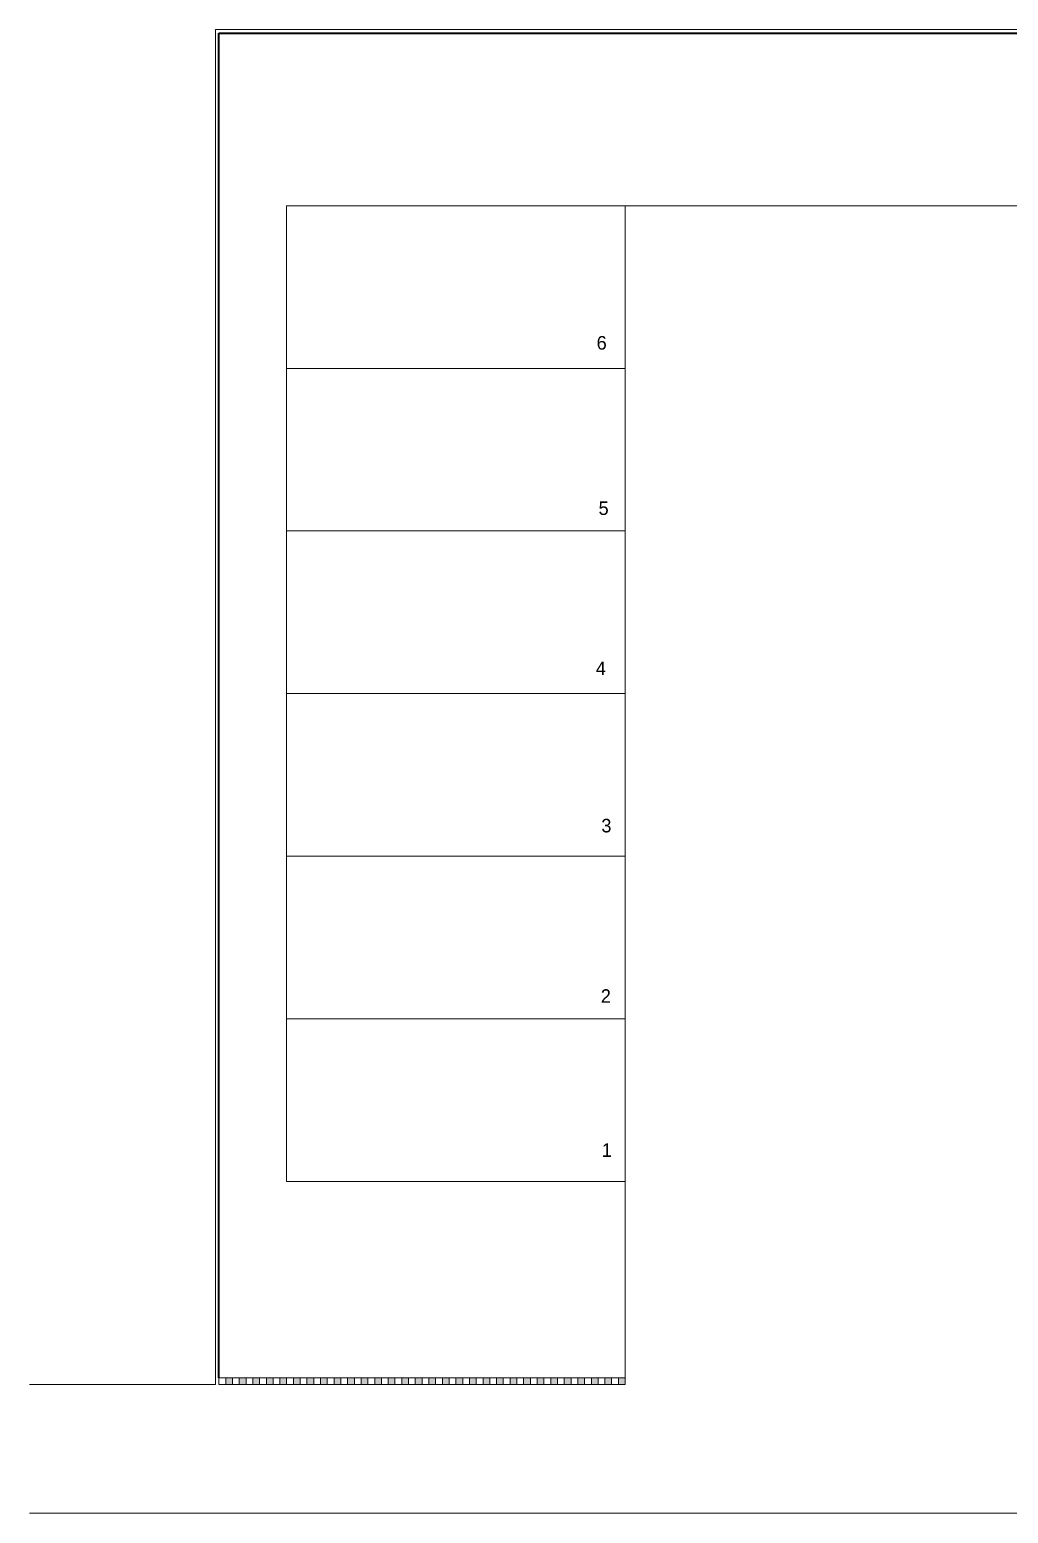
# Model space of a CAD drawing. Header units: millimetres. Extents: x 112 to 218, y 132 to 192.
# Drawn here: x 112.09 to 126.54, y 170.1 to 192 of the extents above; entities that cross this region are included whole.
import ezdxf

# ---------------------------------------------------------------- set-up
doc = ezdxf.new("R2010")
doc.units = ezdxf.units.MM
for name, color, linetype, lineweight in [('Colindancia', 7, 'Continuous', 9), ('Ejes', 1, 'Continuous', 13), ('Muros', 5, 'Continuous', 35), ('PISOS', 3, 'Continuous', 13)]:
    doc.layers.add(name, color=color, linetype=linetype, lineweight=lineweight)
doc.styles.get("Standard").update_dxf_attribs({"font": 'stylu.ttf'})

msp = doc.modelspace()

# ---------------------------------------------------------------- hatches: boundary and pattern name
at = {"layer": 'Ejes'}
h = msp.add_hatch(color=256, dxfattribs=at)
h.dxf.hatch_style = 1
h.paths.add_polyline_path([(119.286, 172.101), (119.186, 172.101), (119.186, 172.001), (119.286, 172.001)])
h.paths.add_polyline_path([(119.086, 172.101), (118.986, 172.101), (118.986, 172.001), (119.086, 172.001)])
h.paths.add_polyline_path([(118.886, 172.101), (118.786, 172.101), (118.786, 172.001), (118.886, 172.001)])
h.paths.add_polyline_path([(118.686, 172.101), (118.586, 172.101), (118.586, 172.001), (118.686, 172.001)])
h.paths.add_polyline_path([(118.486, 172.101), (118.386, 172.101), (118.386, 172.001), (118.486, 172.001)])
h.paths.add_polyline_path([(118.286, 172.101), (118.186, 172.101), (118.186, 172.001), (118.286, 172.001)])
h.paths.add_polyline_path([(118.086, 172.101), (117.986, 172.101), (117.986, 172.001), (118.086, 172.001)])
h.paths.add_polyline_path([(117.886, 172.101), (117.786, 172.101), (117.786, 172.001), (117.886, 172.001)])
h.paths.add_polyline_path([(117.686, 172.101), (117.586, 172.101), (117.586, 172.001), (117.686, 172.001)])
h.paths.add_polyline_path([(117.486, 172.101), (117.386, 172.101), (117.386, 172.001), (117.486, 172.001)])
h.paths.add_polyline_path([(117.286, 172.101), (117.186, 172.101), (117.186, 172.001), (117.286, 172.001)])
h.paths.add_polyline_path([(117.086, 172.101), (116.986, 172.101), (116.986, 172.001), (117.086, 172.001)])
h.paths.add_polyline_path([(116.886, 172.101), (116.786, 172.101), (116.786, 172.001), (116.886, 172.001)])
h.paths.add_polyline_path([(116.686, 172.101), (116.586, 172.101), (116.586, 172.001), (116.686, 172.001)])
h.paths.add_polyline_path([(116.486, 172.101), (116.386, 172.101), (116.386, 172.001), (116.486, 172.001)])
h.paths.add_polyline_path([(116.286, 172.101), (116.186, 172.101), (116.186, 172.001), (116.286, 172.001)])
h.paths.add_polyline_path([(116.086, 172.101), (115.986, 172.101), (115.986, 172.001), (116.086, 172.001)])
h.paths.add_polyline_path([(115.886, 172.101), (115.786, 172.101), (115.786, 172.001), (115.886, 172.001)])
h.paths.add_polyline_path([(115.686, 172.101), (115.586, 172.101), (115.586, 172.001), (115.686, 172.001)])
h.paths.add_polyline_path([(115.486, 172.101), (115.386, 172.101), (115.386, 172.001), (115.486, 172.001)])
h.paths.add_polyline_path([(115.286, 172.101), (115.186, 172.101), (115.186, 172.001), (115.286, 172.001)])
h.paths.add_polyline_path([(115.086, 172.101), (114.986, 172.101), (114.986, 172.001), (115.086, 172.001)])
h = msp.add_hatch(color=256, dxfattribs=at)
h.dxf.hatch_style = 1
h.paths.add_polyline_path([(120.886, 172.101), (120.786, 172.101), (120.786, 172.001), (120.886, 172.001)])
h.paths.add_polyline_path([(120.686, 172.101), (120.586, 172.101), (120.586, 172.001), (120.686, 172.001)])
h.paths.add_polyline_path([(120.486, 172.101), (120.386, 172.101), (120.386, 172.001), (120.486, 172.001)])
h.paths.add_polyline_path([(120.286, 172.101), (120.186, 172.101), (120.186, 172.001), (120.286, 172.001)])
h.paths.add_polyline_path([(120.086, 172.101), (119.986, 172.101), (119.986, 172.001), (120.086, 172.001)])
h.paths.add_polyline_path([(119.886, 172.101), (119.786, 172.101), (119.786, 172.001), (119.886, 172.001)])
h.paths.add_polyline_path([(119.686, 172.101), (119.586, 172.101), (119.586, 172.001), (119.686, 172.001)])
h.paths.add_polyline_path([(119.486, 172.101), (119.386, 172.101), (119.386, 172.001), (119.486, 172.001)])

# ---------------------------------------------------------------- linework, layer by layer
at = {"layer": 'Colindancia'}
for p, q in [((114.836, 192.001), (214.836, 192.001)), ((114.836, 172.001), (114.836, 192.001)), ((114.836, 172.001), (112.09, 172.001)), ((112.09, 170.101), (217.636, 170.101))]:
    msp.add_line(p, q, dxfattribs=at)
at = {"layer": 'Ejes'}
for p, q in [((120.886, 175.001), (120.886, 189.401)), ((115.886, 187.001), (120.886, 187.001)), ((115.886, 184.601), (120.886, 184.601)), ((115.886, 182.201), (120.886, 182.201)), ((115.886, 179.801), (120.886, 179.801)), ((115.886, 177.401), (120.886, 177.401)), ((114.886, 172.001), (114.886, 172.107)), ((114.886, 172.101), (120.886, 172.101)), ((114.886, 172.001), (120.886, 172.001)), ((114.986, 172.001), (114.986, 172.101)), ((115.086, 172.001), (115.086, 172.101)), ((115.186, 172.001), (115.186, 172.101)), ((115.286, 172.001), (115.286, 172.101)), ((115.386, 172.001), (115.386, 172.101)), ((115.486, 172.001), (115.486, 172.101)), ((115.586, 172.001), (115.586, 172.101)), ((115.686, 172.001), (115.686, 172.101)), ((115.786, 172.001), (115.786, 172.101)), ((115.886, 172.001), (115.886, 172.101)), ((115.986, 172.001), (115.986, 172.101)), ((116.086, 172.001), (116.086, 172.101)), ((116.186, 172.001), (116.186, 172.101)), ((116.286, 172.001), (116.286, 172.101)), ((116.386, 172.001), (116.386, 172.101)), ((116.486, 172.001), (116.486, 172.101)), ((116.586, 172.001), (116.586, 172.101)), ((116.686, 172.001), (116.686, 172.101)), ((116.786, 172.001), (116.786, 172.101)), ((116.886, 172.001), (116.886, 172.101)), ((116.986, 172.001), (116.986, 172.101)), ((117.086, 172.001), (117.086, 172.101)), ((117.186, 172.001), (117.186, 172.101)), ((117.286, 172.001), (117.286, 172.101)), ((117.386, 172.001), (117.386, 172.101)), ((117.486, 172.001), (117.486, 172.101)), ((117.586, 172.001), (117.586, 172.101)), ((117.686, 172.001), (117.686, 172.101)), ((117.786, 172.001), (117.786, 172.101)), ((117.886, 172.001), (117.886, 172.101)), ((117.986, 172.001), (117.986, 172.101)), ((118.086, 172.001), (118.086, 172.101)), ((118.186, 172.001), (118.186, 172.101)), ((118.286, 172.001), (118.286, 172.101)), ((118.386, 172.001), (118.386, 172.101)), ((118.486, 172.001), (118.486, 172.101)), ((118.586, 172.001), (118.586, 172.101)), ((118.686, 172.001), (118.686, 172.101)), ((118.786, 172.001), (118.786, 172.101)), ((118.886, 172.001), (118.886, 172.101)), ((118.986, 172.001), (118.986, 172.101)), ((119.086, 172.001), (119.086, 172.101)), ((119.186, 172.001), (119.186, 172.101)), ((119.286, 172.001), (119.286, 172.101)), ((119.386, 172.001), (119.386, 172.101)), ((119.486, 172.001), (119.486, 172.101)), ((119.586, 172.001), (119.586, 172.101)), ((119.686, 172.001), (119.686, 172.101)), ((119.786, 172.001), (119.786, 172.101)), ((119.886, 172.001), (119.886, 172.101)), ((119.986, 172.001), (119.986, 172.101)), ((120.086, 172.001), (120.086, 172.101)), ((120.186, 172.001), (120.186, 172.101)), ((120.286, 172.001), (120.286, 172.101)), ((120.386, 172.001), (120.386, 172.101)), ((120.486, 172.001), (120.486, 172.101)), ((120.586, 172.001), (120.586, 172.101)), ((120.686, 172.001), (120.686, 172.101)), ((120.786, 172.001), (120.786, 172.101)), ((120.886, 172.001), (120.886, 172.101)), ((120.886, 172.101), (120.886, 172.001))]:
    msp.add_line(p, q, dxfattribs=at)
at = {"layer": 'Muros'}
for p, q in [((114.886, 172.101), (114.886, 191.951)), ((114.886, 191.951), (133.386, 191.951))]:
    msp.add_line(p, q, dxfattribs=at)
at = {"layer": 'PISOS'}
for p, q in [((115.886, 175.001), (115.886, 189.401)), ((115.886, 189.401), (131.886, 189.401)), ((115.886, 175.001), (120.886, 175.001)), ((120.886, 172.101), (120.886, 175.001))]:
    msp.add_line(p, q, dxfattribs=at)

# ---------------------------------------------------------------- texts
at = {"layer": 'Ejes'}
for s, p in [('6', (120.464, 187.278)), ('5', (120.493, 184.838)), ('4', (120.452, 182.474)), ('3', (120.534, 180.152)), ('2', (120.526, 177.636)), ('1', (120.54, 175.362))]:
    msp.add_text(s, height=0.2, dxfattribs=at).set_placement(p)

doc.saveas('drawing.dxf')
